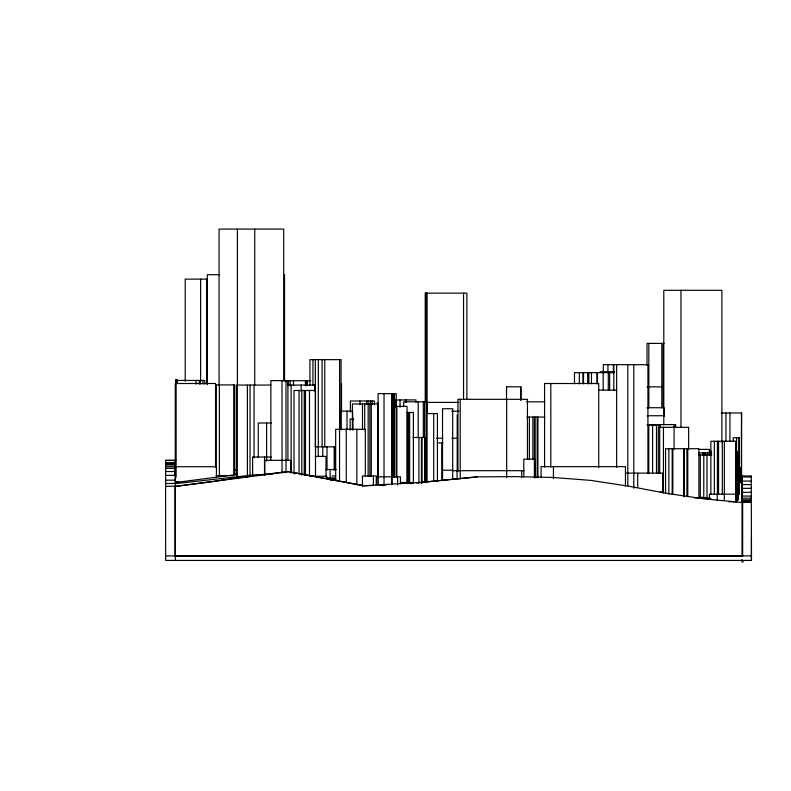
<?xml version="1.0" encoding="UTF-8"?>
<svg xmlns="http://www.w3.org/2000/svg" width="791" height="791" viewBox="0 0 791 791"><rect width="100%" height="100%" fill="white"/><g stroke="black" fill="none" stroke-linecap="round" stroke-linejoin="round"><path stroke-width="1.19" d="M175.078 483.202L176.551 482.391L235.708 474.669M175.157 482.639L176.551 482.391M213.985 481.333L250.559 475.846L288.359 471.644L363.949 485.753L372.482 485.506M174.969 556.211L174.969 486.445L288.359 471.644L363.949 485.753L420.644 482.411L477.339 476.874L515.139 476.607L552.929 477.457L590.729 480.384L628.529 486.168L666.319 493.297L704.119 498.864L742.66 502.503L742.66 556.053L174.969 556.053M174.969 486.445L212.769 481.521M175.019 483.677L250.559 475.282L265.321 474.452M410.282 483.637L412.724 483.35M416.382 482.915L477.339 476.874M270.235 474.185L272.697 474.046M379.799 485.288L385.899 485.11M219.591 274.695L207.321 274.695L207.321 384.555M207.479 279.134L185.223 279.134L185.223 381.292M664.114 343.393L647.038 343.393L647.038 365.491M600.231 371.721L614.567 371.721M614.558 372.65L574.484 372.65L574.484 383.734M175.711 478.14L175.711 379.868L177.431 379.868L177.431 383.556M176.531 380.441L204.869 380.441L204.869 384.119M284.088 380.728L310.695 380.728M215.528 384.91L234.769 384.91L234.769 474.392M270.898 385.069L236.717 385.069L236.717 476.33M287.499 385.069L314.699 385.069L314.699 391.229M506.517 386.809L520.873 386.809L520.873 400.365L520.775 386.809M647.038 386.848L663.125 386.848M598.658 390.111L616.644 390.111M395.371 399.949L415.977 399.91L415.977 402.362M427.081 401.788L403.726 401.788L403.726 406.712M526.658 401.848L544.742 401.848M427.071 402.421L458.75 402.421M377.139 402.985L377.772 402.985M377.782 403.944L352.39 403.944L352.39 429.711M395.5 406.337L407.039 406.337L407.039 482.342M647.078 407.731L664.025 407.731L664.025 416.254M451.661 411.221L458.948 411.221M407.167 412.457L413.377 412.457L413.377 483.469M721.333 412.991L741.582 412.991L741.582 475.984M426.735 413.564L437.413 413.564L437.413 480.987M647.256 415.74L664.173 415.74M526.836 417.075L544.89 417.075M353.735 419.072L350.146 419.072L350.146 430.096M271.303 423.007L258.262 423.007L258.262 457.455M647.196 424.589L675.652 424.589L675.652 427.021M647.226 425.143L658.082 425.143M413.021 437.492L424.836 437.492L424.836 481.976M436.494 438.224L442.802 438.224M451.839 438.224L457.841 438.224M437.225 442.911L442.97 442.911M315.233 446.826L335.295 446.826L335.295 470.21M698.7 449.377L709.567 449.377L709.567 453.055M709.102 451.414L711.524 451.414M698.582 452.927L711.702 452.927M735.729 454.746L738.191 454.746L738.191 498.884M698.305 454.954L711.821 454.954M737.43 455.171L737.232 500.525L737.43 451.414M736.421 455.27L737.163 455.27M736.905 455.398L737.034 500.752M315.352 456.417L326.03 456.417L326.03 476.034M271.303 457.02L252.616 457.02L252.616 475.915M175.958 460.293L165.596 460.263L165.655 560.423L751.45 560.423L751.45 537.593M165.596 460.491L175.384 460.491M165.596 462.656L175.384 462.656M165.596 463.595L175.384 463.595M165.596 464.099L175.384 464.099M165.596 464.525L175.384 464.525M165.596 464.89L175.384 464.89M165.596 466.72L216.427 466.72L216.427 477.191M739.466 467.827L741.355 467.827M165.596 468.321L175.384 468.321M325.526 469.508L336.215 469.508M234.591 470.032L237.003 470.032M442.525 470.2L452.689 470.2M452.343 470.694L524.077 470.694M165.596 471.525L175.384 471.525M625.454 473.137L662.64 473.137L662.64 492.032L660.267 492.032M234.769 473.819L237.003 473.819M165.596 475.342L175.384 475.342M216.17 475.618L233.731 475.618L233.731 384.91M332.091 475.964L335.691 475.964M751.272 476.053L742.037 475.984L742.037 555.846M309.914 476.241L326.762 476.241L326.762 478.515M742.037 476.973L751.272 476.973M741.859 477.181L741.909 501.998M326.238 477.922L335.483 477.922M330.964 478.881L335.681 478.881M330.678 479.821L336.066 479.821M165.596 480.167L175.384 480.167M742.037 481.076L751.272 481.076M178.895 481.838L175.266 481.838L175.276 383.497L215.567 383.497L215.567 467.026M400.523 482.47L410.885 482.47M165.596 483.479L175.384 483.479M742.037 484.586L751.272 484.586M165.596 486.247L175.384 486.247M742.037 488.344L751.272 488.344M742.037 492.309L751.272 492.309M737.39 494.454L739.051 494.454L739.051 437.759M742.037 496.076L751.272 496.076M694.449 497.846L698.908 497.846L698.908 448.715L665.577 448.715L665.577 492.931M742.037 498.162L751.272 498.162M742.037 499.823L751.272 499.823M736.421 500.624L737.163 500.624L737.182 454.746M742.037 501.039L751.272 501.039M742.037 501.385L751.272 501.385M728.867 501.751L736.451 501.751L736.451 494.187L709.428 494.187L709.428 498.508M742.037 501.801L751.272 501.801M742.037 502.305L751.272 502.305M743.313 561.917L741.909 561.917L741.909 559.494M710.971 498.389L699.798 497.144L708.894 499.091M751.45 555.905L165.655 555.905M751.45 560.423L751.272 475.984M741.909 475.579L741.909 502.503M741.493 412.991L741.355 480.621M740.455 467.827L740.455 482.945M739.259 494.454L739.259 437.759L733.208 437.759L733.208 441.457M737.993 454.746L737.924 500.11L736.826 500.11L736.826 454.746M737.716 454.746L737.716 500.11M736.559 437.759L736.559 452.551M736.391 501.751L736.391 441.269L710.862 441.269L710.862 494.345M736.114 441.269L736.174 501.751M735.848 441.269L735.848 501.751M729.935 412.991L729.935 441.398M725.94 412.991L725.94 441.398M724.348 441.269L724.348 500.515M722.321 441.269L722.321 494.345M721.886 442.278L721.886 290.307L663.797 290.307L663.797 424.975M718.554 441.269L718.554 494.345M717.417 441.269L717.417 494.345M717.239 494.187L717.239 500.663M714.322 441.269L714.322 494.345M711.05 452.927L711.05 455.379M709.745 452.927L709.745 455.379M707.708 452.927L707.708 455.379M707.352 452.927L707.352 455.379M707.006 454.954L707.006 497.855M705.305 452.927L705.305 455.379M704.099 452.927L704.099 455.379M703.782 454.954L703.782 497.855M702.764 452.927L702.764 455.379M700.302 454.954L700.302 496.629M688.645 449.199L688.645 427.328L658.33 427.328L658.33 473.493M687.765 448.715L687.765 496.619M686.934 448.715L686.934 496.619M684.264 448.715L684.264 496.619M683.829 448.715L683.829 496.619M680.962 290.307L680.962 427.447M673.942 424.589L673.942 427.021M674.061 427.328L674.061 449.199M672.825 448.715L672.825 494.157M672.202 448.715L672.202 494.157M668.85 448.715L668.85 494.157M663.451 427.328L663.451 492.931M663.125 343.393L663.125 407.751M661.8 343.393L661.8 407.751M660.08 424.589L660.08 427.021M659.684 427.328L659.684 473.493M659.13 424.589L659.13 427.021M656.5 424.589L656.5 473.186M652.595 424.589L652.595 473.186M648.828 343.393L648.828 407.751M648.758 424.589L648.758 473.186M647.928 473.404L647.928 364.73L603.276 364.631L603.276 372.017M637.704 473.137L637.704 487.315M633.799 364.73L633.799 488.225M627.817 364.73L627.817 485.753M625.454 486.129L625.454 466.65L541.084 466.65L541.084 477.28M616.644 364.73L616.644 467.491M613.796 364.73L613.796 390.665M613.42 364.631L613.42 372.017M609.634 372.65L609.634 389.894M608.309 372.65L608.299 389.894M607.943 364.631L607.943 372.017M603.177 372.65L603.177 389.894M598.718 467.491L598.718 383.516L544.574 383.516L544.574 467.046M597.442 372.65L597.442 383.734M596.987 372.65L596.987 383.734M591.46 372.65L591.46 383.734M588.84 372.65L588.84 383.734M587.664 372.65L587.664 383.734M583.511 372.65L583.511 383.734M582.967 372.65L582.967 383.734M579.348 372.65L579.348 383.734M553.453 466.65L553.453 478.466M550.813 383.516L550.813 467.046M537.91 417.075L537.91 477.823M537.188 417.075L537.188 477.823M535.151 417.075L535.151 477.823M534.983 476.825L534.983 459.106L523.8 459.106L523.8 476.825M534.39 417.075L534.39 477.823M532.867 417.075L532.867 459.601M529.367 417.075L529.367 459.601M527.449 459.245L527.449 399.326L457.94 399.326L457.94 471.476M521.714 470.694L521.714 477.665M506.685 399.326L506.685 477.586M506.576 386.809L506.517 400.365M466.878 399.247L466.878 293.145L425.291 293.145L425.291 401.719M463.556 293.145L463.556 399.247M460.204 399.326L460.204 478.812M457.208 415.156L457.208 471.248M457.06 470.694L457.06 478.832M452.689 479.504L452.689 408.739L442.525 408.739L442.525 480.671M441.803 442.911L441.803 479.939M433.725 413.564L433.725 480.987M427.14 402.421L427.14 413.495M427.071 293.145L427.081 481.709M426.438 293.145L426.438 401.719M426.22 401.788L426.22 481.709M425.944 293.145L425.944 401.719M425.509 293.145L425.509 401.719M424.589 401.788L424.589 481.709M423.314 401.788L423.314 437.453M421.999 437.492L421.999 483.212M421.474 437.492L421.474 483.212M418.914 437.492L418.914 483.212M418.212 401.788L418.212 437.453M409.659 412.457L409.659 483.469M408.354 412.457L408.354 483.469M407.454 412.457L407.454 483.469M406.099 399.949L406.099 402.411M405.536 399.949L405.536 402.411M400.414 483.776L400.414 476.805L376.842 476.805L376.842 484.942M400.048 399.949L400.048 407.345M397.616 476.805L397.616 484.942M396.855 406.337L396.855 477.438M396.172 477.181L396.172 393.651L378.138 393.651L378.296 484.942M395.975 399.949L395.975 407.345M394.432 393.651L394.432 477.181M393.473 393.651L393.473 477.181M391.96 393.651L391.96 484.547M391.723 393.651L391.723 484.547M384.021 393.651L384.021 485.783M377.762 403.944L377.762 477.576M376.269 485.288L376.269 475.984L362.446 475.984L362.446 486.455M374.42 404.685L374.42 400.997L350.383 400.997L350.383 412.081M373.411 475.984L373.411 485.288M372.057 400.997L372.057 404.685M371.286 403.944L371.286 476.35M370.425 400.997L370.425 404.685M369.872 403.944L369.872 476.35M368.171 400.997L368.131 476.35M366.559 400.997L366.559 404.685M365.313 476.241L365.313 429.305L335.671 429.305L335.671 479.949M364.691 403.944L364.691 429.711M362.476 403.944L362.476 429.711M359.945 400.997L359.945 404.685M356.87 429.305L356.87 484.883M353.004 419.072L353.004 430.096M352.648 419.695L352.648 411.102L340.605 411.102L340.605 429.523M347.012 411.102L347.012 429.523M346.26 429.305L346.26 482.421M341.514 383.882L341.514 412.21M341.069 429.711L341.069 359.648L309.943 359.648L309.943 385.454M339.606 359.648L339.606 429.711M339.537 429.305L339.537 481.185M334.217 446.826L334.217 470.21M330.747 477.922L330.747 480.305M330.134 469.508L330.134 477.972M327.009 446.826L327.009 470.21M324.765 359.648L324.765 446.915M322.768 446.826L322.768 456.674M322.115 359.648L322.115 446.915M318.328 359.648L318.328 446.915M318.239 446.826L318.239 456.674M315.5 476.39L315.5 390.487L294.025 390.487L294.025 473.928M315.342 359.648L315.342 446.915M314.581 385.069L314.581 391.229M312.939 359.648L312.939 385.454M309.479 390.487L309.479 476.39M307.313 380.728L307.313 385.642M306.69 380.728L306.69 385.642M305.425 380.728L305.425 385.642M305.464 390.487L305.464 475.154M304.228 390.487L304.228 475.154M301.816 390.487L301.816 475.154M301.173 385.069L301.173 391.229M299.047 390.487L299.047 473.928M293.52 380.728L293.52 385.642M291.137 385.069L291.137 472.632M290.88 473.117L290.88 460.322L264.767 460.322L264.767 475.44M290.188 380.728L290.188 385.642M288.132 380.728L288.132 385.642M287.924 460.382L287.924 380.619L270.858 380.619L270.858 460.382M285.996 380.619L285.996 472.652M284.552 274.695L284.552 380.857M283.692 380.461L283.692 229.083L219.077 229.083L219.077 385.385M281.991 380.619L282.051 473.117M266.626 423.007L266.626 461.153M264.52 457.02L264.52 474.738M254.742 229.083L254.742 385.385M254.059 385.069L254.059 457.831M250.035 385.069L250.035 476.33M247.405 385.069L247.405 477.566M237.409 229.083L237.409 385.385M237.013 385.069L237.013 477.566M219.364 384.91L219.364 475.618M216.17 384.91L216.17 467.036M206.639 279.134L206.639 383.754M202.961 380.441L202.961 384.119M200.617 279.134L200.617 381.292M200.38 380.441L200.38 384.119M199.312 380.441L199.312 384.119M196.069 380.441L196.069 384.119M175.81 379.868L175.81 476.914M175.384 460.263L175.384 560.374M174.969 465.128L174.969 475.342"/></g></svg>
